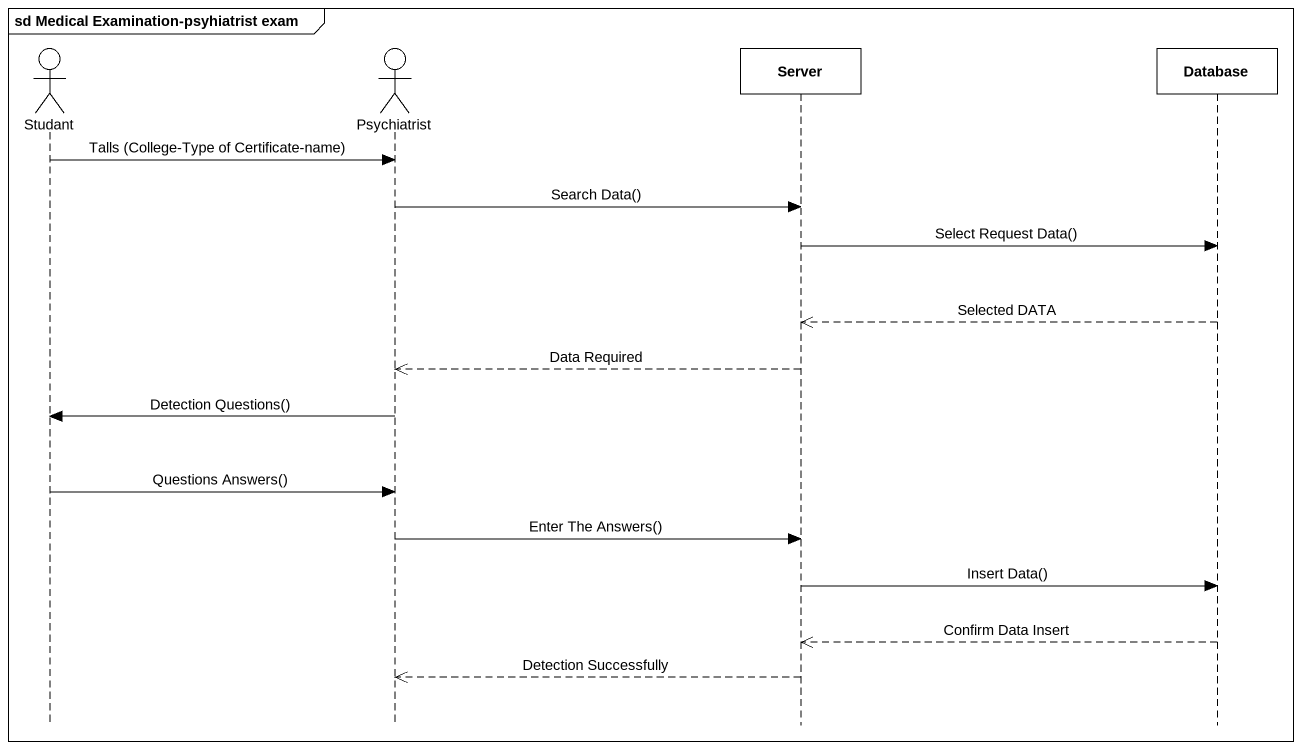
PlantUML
@startuml
mainframe sd Medical Examination-psyhiatrist exam
hide footbox
actor Studant
actor Psychiatrist
participant Server
participant "Database" as Database_

Studant -> Psychiatrist : Talls (College-Type of Certificate-name)
Psychiatrist -> Server : Search Data()
Server -> Database_ : Select Request Data()
Database_ -->> Server : Selected DATA
Server -->> Psychiatrist : Data Required
Psychiatrist -> Studant : Detection Questions()
Studant -> Psychiatrist : Questions Answers()
Psychiatrist -> Server : Enter The Answers()
Server -> Database_ : Insert Data()
Database_ -->> Server : Confirm Data Insert
Server -->> Psychiatrist : Detection Successfully
@enduml
